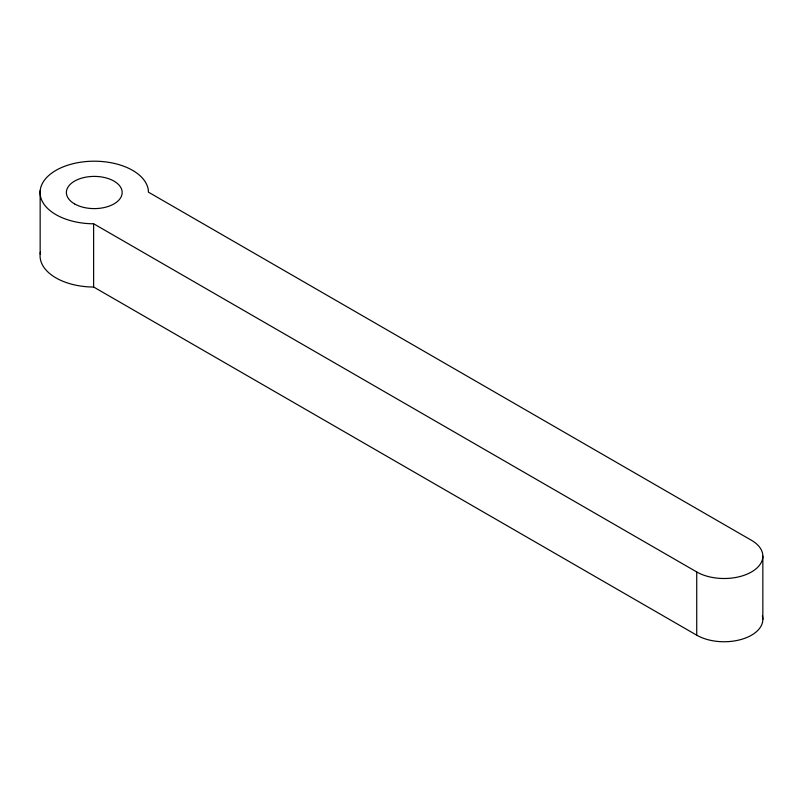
<?xml version="1.0" encoding="UTF-8"?>
<svg xmlns="http://www.w3.org/2000/svg" width="803" height="803" viewBox="0 0 803 803"><rect width="100%" height="100%" fill="white"/><g stroke="black" fill="none" stroke-linecap="round" stroke-linejoin="round"><path stroke-width="1.2" d="M93.62 223.746L91.151 223.756A54.223 31.307 0 0 1 40.07 192.068A54.223 31.307 0 0 1 92.676 161.212A54.223 31.307 0 0 1 148.354 190.221L148.374 192.118L751.508 540.329A38.725 22.364 0 0 1 751.508 571.957A38.725 22.364 0 0 1 696.733 571.957L93.62 223.746L93.62 286.992L696.733 635.193A38.725 22.364 0 0 0 741.701 639.308A38.725 22.364 0 0 0 762.368 615.891M93.62 286.992L91.151 287.002A54.223 31.307 0 0 1 40.471 251.901M762.85 556.148L762.85 619.384M696.733 571.957L696.733 635.193M40.15 190.702L40.15 253.939M74.559 203.892A27.884 16.1 0 0 0 121.213 196.675A27.884 16.1 0 0 0 87.065 176.951A27.884 16.1 0 0 0 74.559 203.892"/></g></svg>
